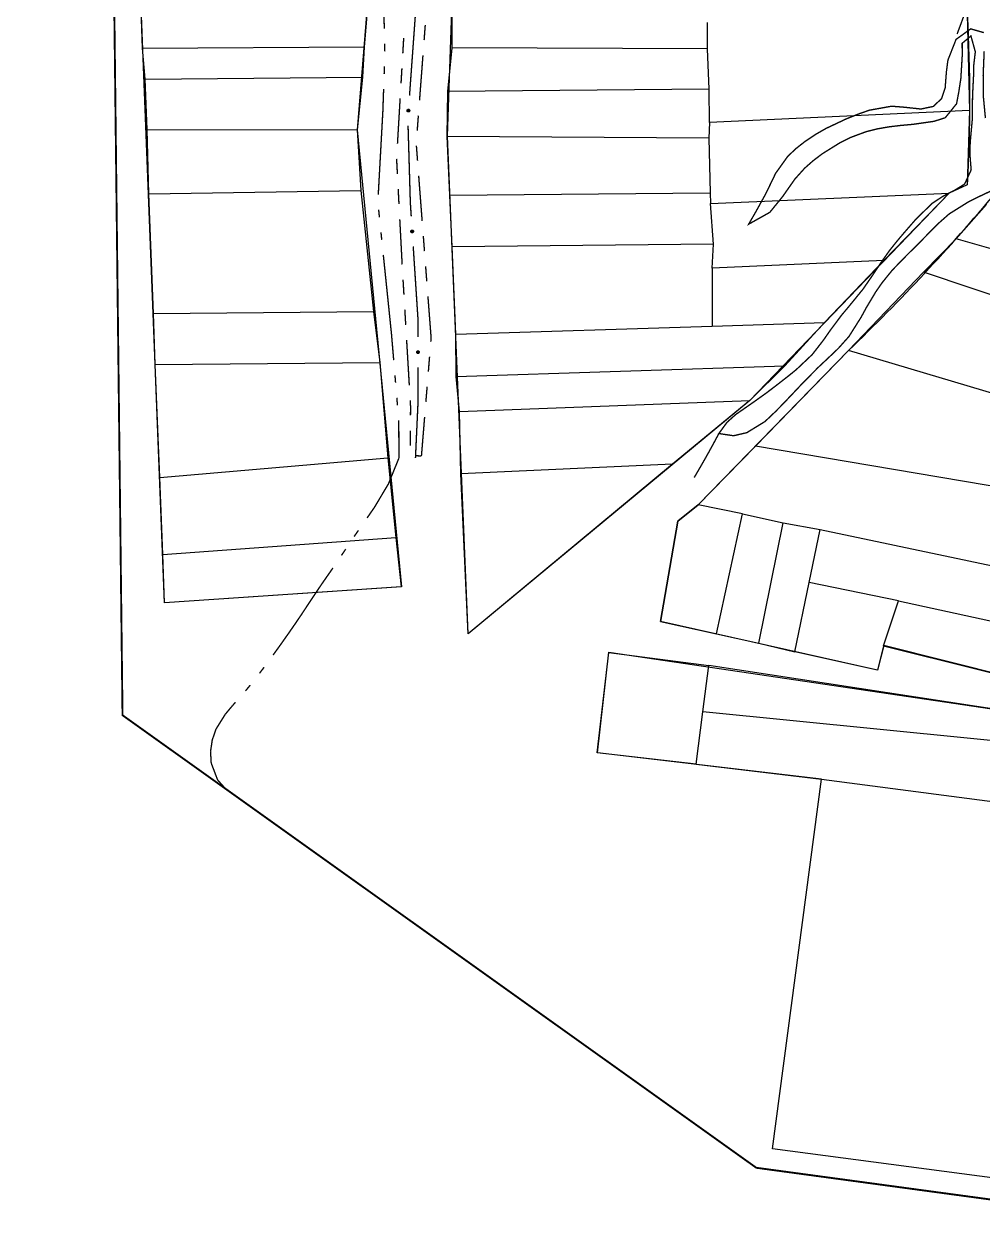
# Model space of a CAD drawing. Extents: x 203614 to 206284, y 4847494 to 4848495.
# Drawn here: x 203614.3 to 203741.2, y 4847519.5 to 4847678.6 of the extents above; entities that cross this region are included whole.
import ezdxf

# ---------------------------------------------------------------- set-up
doc = ezdxf.new("R2010")
doc.units = 0
doc.header["$LTSCALE"] = 1.5
doc.header["$MEASUREMENT"] = 0
doc.linetypes.add('PHANTOMX2', pattern=[5, 2.5, -0.5, 0.5, -0.5, 0.5, -0.5])
for name, color, linetype in [('CD-MALHA-LOTES', 40, 'CONTINUOUS'), ('HD-CURSO-PERENE', 170, 'CONTINUOUS'), ('HD-VALAS-DRENOS', 170, 'CONTINUOUS'), ('LM-LIM-SETOR-FISCAL', 7, 'CONTINUOUS'), ('RU-QUADRAS', 210, 'CONTINUOUS'), ('SV-EIXO-RUA-N-PAV', 6, 'CONTINUOUS'), ('SV-ESTIVAS', 7, 'CONTINUOUS'), ('SV-RUA-NAO-PAV-S-GUIA-C-GUIA', 7, 'PHANTOMX2')]:
    doc.layers.add(name, color=color, linetype=linetype)
doc.linetypes.add('Limite', pattern='A,20,-3,[130,ltypeshp.shx,S=6.35,R=0,X=0,Y=0],-3,20', length=46)

msp = doc.modelspace()

# ---------------------------------------------------------------- linework, layer by layer
at = {"layer": 'CD-MALHA-LOTES'}
for points in [[(203670.959844, 4847675.483032), (203670.967028, 4847681.668141)], [(203629.954062, 4847675.43003), (203629.840819, 4847679.258428)], [(203659.677134, 4847679.791326), (203659.325175, 4847675.608215)], [(203704.769903, 4847675.357946), (203704.765251, 4847678.84754)], [(203739.130014, 4847679.916256), (203739.446898, 4847667.203006)], [(203629.954062, 4847675.43003), (203659.325175, 4847675.608215)], [(203630.33495, 4847671.308184), (203629.954062, 4847675.43003)], [(203659.325175, 4847675.608215), (203659.079231, 4847671.605765)], [(203670.363957, 4847669.71206), (203670.959844, 4847675.483032)], [(203704.769903, 4847675.357946), (203670.959844, 4847675.483032)], [(203704.956566, 4847670.008406), (203704.769903, 4847675.357946)], [(203630.33495, 4847671.308184), (203659.079231, 4847671.605765)], [(203630.567975, 4847664.679773), (203630.33495, 4847671.308184)], [(203659.079231, 4847671.605765), (203658.366376, 4847664.612525)], [(203670.306983, 4847663.756452), (203670.363957, 4847669.71206)], [(203704.956566, 4847670.008406), (203670.363957, 4847669.71206)], [(203705.015263, 4847665.594484), (203704.956566, 4847670.008406)], [(203739.446898, 4847667.203006), (203705.015263, 4847665.594484)], [(203739.446898, 4847667.203006), (203739.130834, 4847657.345583), (203736.731481, 4847656.232545)], [(203630.567975, 4847664.679773), (203658.366376, 4847664.612525)], [(203630.800956, 4847656.144204), (203630.567975, 4847664.679773)], [(203658.366376, 4847664.612525), (203658.84948, 4847656.614134)], [(203705.015263, 4847665.594484), (203704.949861, 4847663.52964)], [(203704.949861, 4847663.52964), (203670.306983, 4847663.756452)], [(203670.666084, 4847655.972904), (203670.306983, 4847663.756452)], [(203704.949861, 4847663.52964), (203705.09416, 4847656.310655)], [(203630.800956, 4847656.144204), (203658.84948, 4847656.614134)], [(203658.84948, 4847656.614134), (203660.522778, 4847640.610503)], [(203670.666084, 4847655.972904), (203705.09416, 4847656.310655)], [(203705.09416, 4847656.310655), (203705.174721, 4847654.879744)], [(203705.174721, 4847654.879744), (203736.731481, 4847656.232545)], [(203736.731481, 4847656.232545), (203728.095752, 4847647.328701)], [(203631.420682, 4847640.312906), (203630.800956, 4847656.144204)], [(203670.965475, 4847649.132816), (203670.666084, 4847655.972904)], [(203705.550985, 4847649.483447), (203705.174721, 4847654.879744)], [(203737.658406, 4847650.197131), (203741.683653, 4847654.751943)], [(203737.658406, 4847650.197131), (203733.328651, 4847645.774462)], [(203782.765205, 4847637.341095), (203737.658406, 4847650.197131)], [(203705.550985, 4847649.483447), (203670.965475, 4847649.132816)], [(203671.444743, 4847637.575424), (203670.965475, 4847649.132816)], [(203705.381316, 4847646.303936), (203705.550985, 4847649.483447)], [(203728.095752, 4847647.328701), (203705.381316, 4847646.303936)], [(203728.095752, 4847647.328701), (203720.25967, 4847639.140348)], [(203705.381316, 4847646.303936), (203705.381134, 4847638.662725)], [(203733.328651, 4847645.774462), (203723.421684, 4847635.445416)], [(203778.19242, 4847630.739997), (203733.328651, 4847645.774462)], [(203631.420682, 4847640.312906), (203660.522778, 4847640.610503)], [(203631.661904, 4847633.556766), (203631.420682, 4847640.312906)], [(203660.522778, 4847640.610503), (203661.360356, 4847633.854389)], [(203705.381134, 4847638.662725), (203720.25967, 4847639.140348)], [(203720.25967, 4847639.140348), (203714.987869, 4847633.407879)], [(203671.444743, 4847637.575424), (203705.381134, 4847638.662725)], [(203671.466687, 4847631.983641), (203671.444743, 4847637.575424)], [(203723.421684, 4847635.445416), (203711.092483, 4847622.773915)], [(203771.441763, 4847621.116872), (203723.421684, 4847635.445416)], [(203631.661904, 4847633.556766), (203661.360356, 4847633.854389)], [(203632.270805, 4847618.627981), (203631.661904, 4847633.556766)], [(203661.360356, 4847633.854389), (203662.438804, 4847621.231101)], [(203671.466687, 4847631.983641), (203714.987869, 4847633.407879)], [(203714.987869, 4847633.407879), (203710.353899, 4847628.800734)], [(203671.948474, 4847627.372938), (203671.466687, 4847631.983641)], [(203671.948474, 4847627.372938), (203710.353899, 4847628.800734)], [(203710.353899, 4847628.800734), (203700.109465, 4847620.371891)], [(203672.109411, 4847619.109951), (203671.948474, 4847627.372938)], [(203711.092483, 4847622.773915), (203703.501365, 4847614.991293)], [(203766.194973, 4847613.468172), (203711.092483, 4847622.773915)], [(203632.270805, 4847618.627981), (203662.438804, 4847621.231101)], [(203662.438804, 4847621.231101), (203663.512425, 4847610.683514)], [(203700.109465, 4847620.371891), (203672.109411, 4847619.109951)], [(203700.109465, 4847620.371891), (203673.080041, 4847597.959751), (203672.109411, 4847619.109951)], [(203632.6425, 4847608.439108), (203632.270805, 4847618.627981)], [(203703.501365, 4847614.991293), (203700.816355, 4847612.856305), (203698.515487, 4847599.562892), (203705.94025, 4847597.955697)], [(203709.369209, 4847613.813206), (203703.501365, 4847614.991293)], [(203705.94025, 4847597.955697), (203709.369209, 4847613.813206)], [(203709.369209, 4847613.813206), (203714.769711, 4847612.634538)], [(203711.571895, 4847596.713472), (203714.769711, 4847612.634538)], [(203714.769711, 4847612.634538), (203719.677473, 4847611.741413)], [(203718.211398, 4847604.745188), (203719.677473, 4847611.741413)], [(203719.677473, 4847611.741413), (203759.030256, 4847603.438824)], [(203632.6425, 4847608.439108), (203663.512425, 4847610.683514)], [(203663.512425, 4847610.683514), (203664.226842, 4847604.152086), (203632.878871, 4847602.022558), (203632.6425, 4847608.439108)], [(203716.329349, 4847595.546156), (203718.211398, 4847604.745188)], [(203730.023083, 4847602.316087), (203718.211398, 4847604.745188)], [(203728.073155, 4847596.364829), (203730.023083, 4847602.316087)], [(203730.023083, 4847602.316087), (203757.379212, 4847596.361679)], [(203705.94025, 4847597.955697), (203711.571895, 4847596.713472)], [(203711.571895, 4847596.713472), (203716.329349, 4847595.546156)], [(203728.073155, 4847596.364829), (203727.250182, 4847593.124472), (203716.329349, 4847595.546156)], [(203728.073155, 4847596.364829), (203753.050183, 4847590.111052), (203757.379212, 4847596.361679)], [(203703.249567, 4847580.676083), (203690.157451, 4847582.206802), (203691.694919, 4847595.474307), (203704.927463, 4847593.764861)], [(203704.138155, 4847587.629851), (203704.927463, 4847593.764861)], [(203751.084913, 4847582.928024), (203752.235212, 4847586.527397), (203704.927463, 4847593.764861)], [(203703.249567, 4847580.676083), (203704.138155, 4847587.629851)], [(203751.084913, 4847582.928024), (203704.138155, 4847587.629851)], [(203703.249567, 4847580.676083), (203719.843756, 4847578.700534)], [(203779.107923, 4847570.87262), (203772.200547, 4847522.025078), (203713.34708, 4847529.793112), (203719.843756, 4847578.700534)], [(203719.843756, 4847578.700534), (203748.549348, 4847574.953732)]]:
    msp.add_lwpolyline(points, dxfattribs=at)
at = {"layer": 'HD-CURSO-PERENE', "const_width": 0.18, "flags": 128}
for points in [[(203741.332785, 4847677.487967), (203739.598694, 4847677.985914), (203737.660075, 4847676.590104), (203736.582394, 4847673.849091), (203736.379983, 4847672.294172), (203736.218367, 4847670.180325), (203735.74, 4847668.75), (203734.641724, 4847667.719284), (203733.009147, 4847667.380445), (203730.712787, 4847667.625875), (203729.12, 4847667.75), (203726.181097, 4847667.221856), (203724.74123, 4847666.716748), (203723.142534, 4847666.081004), (203720.443512, 4847664.809919), (203719.127896, 4847664.057575), (203717.679569, 4847663.094778), (203716.459511, 4847662.13732), (203715.367821, 4847661.102524), (203713.776959, 4847658.872848), (203712.466307, 4847656.156231), (203711.126206, 4847653.737538), (203710.211199, 4847652.14539), (203713.003325, 4847653.70753), (203714.700896, 4847655.791757), (203716.328186, 4847658.112426), (203717.607368, 4847659.536597), (203718.734132, 4847660.534312), (203719.965358, 4847661.466671), (203722.334949, 4847662.942269), (203723.681179, 4847663.608912), (203725.75, 4847664.38), (203727.205395, 4847664.74625), (203728.689745, 4847665.007573), (203730.179512, 4847665.190221), (203731.954007, 4847665.351933), (203734.74, 4847665.75), (203736.230996, 4847666.223954), (203737.726612, 4847668.073597), (203738.020961, 4847669.629253), (203738.294879, 4847671.424746), (203738.475278, 4847674.381425), (203738.467962, 4847676.069461), (203739.63, 4847677.05), (203740.21, 4847674.95), (203740, 4847673.16), (203739.970751, 4847671.658888), (203739.847251, 4847669.243716), (203739.817887, 4847667.605858), (203739.8, 4847665.91), (203739.53318, 4847662.956664), (203739.488151, 4847661.43967), (203739.660963, 4847659.320197), (203738.787591, 4847657.444326), (203737.458997, 4847656.620501), (203735.96502, 4847655.861854), (203734.494737, 4847654.891267), (203732.36475, 4847652.823452), (203730.693863, 4847650.903548), (203729.725876, 4847649.754644), (203728.790791, 4847648.573849), (203727.480715, 4847646.709463), (203726.659315, 4847645.452658), (203725.34, 4847643.54), (203723.443828, 4847641.220641), (203722.48011, 4847640.068422), (203720.980106, 4847638.057535), (203720.121069, 4847636.821056), (203718.63, 4847634.9), (203716.459395, 4847632.851626), (203715.278498, 4847631.906472), (203713.655476, 4847630.646073), (203712.449062, 4847629.733004), (203710.83, 4847628.58), (203708.476975, 4847626.947207), (203707.329742, 4847625.911668), (203706.26, 4847624.44), (203708.21, 4847624.15), (203709.959124, 4847624.55556), (203712.363369, 4847626.027869), (203713.752734, 4847627.341282), (203714.809247, 4847628.419434), (203715.865941, 4847629.532346), (203717.290229, 4847631.039315), (203719.387362, 4847633.168465), (203720.992931, 4847634.674822), (203722.082536, 4847635.715695), (203723.48, 4847637.28), (203725.076667, 4847639.806132), (203725.800652, 4847641.129421), (203727.021324, 4847643.172498), (203727.880288, 4847644.405948), (203729.21, 4847646.05), (203731.295487, 4847648.198055), (203732.372655, 4847649.245469), (203734.176199, 4847651.086553), (203735.230249, 4847652.160279), (203736.75, 4847653.5), (203739.287066, 4847655.08633), (203740.638178, 4847655.761156), (203742.502568, 4847656.641415)], [(203741.545386, 4847666.172737), (203741.276633, 4847668.991177), (203741.250075, 4847671.87046), (203741.381996, 4847674.992382)], [(203706.26, 4847624.44), (203705.552132, 4847623.117137), (203704.829293, 4847621.802774), (203703.99, 4847620.32), (203702.99, 4847618.61)]]:
    msp.add_lwpolyline(points, dxfattribs=at)
at = {"layer": 'HD-VALAS-DRENOS', "const_width": 0.18, "flags": 128}
for points in [[(203661.87, 4847682.33), (203661.971769, 4847678.021798)], [(203662.018999, 4847676.022355), (203662.042615, 4847675.022634)], [(203661.990564, 4847673.023769), (203661.955337, 4847672.024389)], [(203661.884885, 4847670.025631), (203661.814433, 4847668.026872)], [(203661.814433, 4847668.026872), (203661.78, 4847667.05)], [(203661.78, 4847667.05), (203661.173669, 4847656.044168)], [(203661.225326, 4847654.051074), (203661.328147, 4847653.056375)], [(203661.533791, 4847651.066975), (203661.636612, 4847650.072275)], [(203661.842256, 4847648.082875), (203662.870472, 4847638.135877)], [(203662.870472, 4847638.135877), (203662.93, 4847637.56)], [(203662.93, 4847637.56), (203663.21558, 4847634.150886)], [(203663.382535, 4847632.157867), (203663.466012, 4847631.161357)], [(203663.632966, 4847629.168338), (203663.716444, 4847628.171828)], [(203663.883398, 4847626.178809), (203663.89, 4847626.1)], [(203663.89, 4847626.1), (203663.905971, 4847622.179118)], [(203663.91, 4847621.19), (203662.7722, 4847618.402389)], [(203663.905971, 4847622.179118), (203663.91, 4847621.19)], [(203662.7722, 4847618.402389), (203662.51, 4847617.76)], [(203662.51, 4847617.76), (203660.813021, 4847614.922578)], [(203660.813021, 4847614.922578), (203660.65, 4847614.65)], [(203660.65, 4847614.65), (203659.690449, 4847613.268079)], [(203658.547944, 4847611.626533), (203657.974951, 4847610.806973)], [(203656.798334, 4847609.048807), (203656.303923, 4847608.315676)], [(203656.861897, 4847609.145526), (203656.798334, 4847609.048807)], [(203654.585762, 4847605.811111), (203654.036179, 4847605.020766)], [(203654.607143, 4847605.841741), (203654.585762, 4847605.811111)], [(203655.179538, 4847606.661719), (203654.607143, 4847605.841741)], [(203653.729363, 4847604.579541), (203652.911899, 4847603.366732)], [(203654.036179, 4847605.020766), (203653.729363, 4847604.579541)], [(203652.654294, 4847602.984543), (203651.252983, 4847600.867149)], [(203652.911899, 4847603.366732), (203652.654294, 4847602.984543)], [(203651.01, 4847600.5), (203650.695769, 4847600.0368)], [(203651.252983, 4847600.867149), (203651.01, 4847600.5)], [(203650.16769, 4847599.25837), (203649.564373, 4847598.387604)], [(203650.695769, 4847600.0368), (203650.16769, 4847599.25837)], [(203649.313249, 4847598.025158), (203648.415019, 4847596.750857)], [(203649.564373, 4847598.387604), (203649.313249, 4847598.025158)], [(203648.21, 4847596.46), (203647.248304, 4847595.126447)], [(203648.415019, 4847596.750857), (203648.21, 4847596.46)], [(203646.063733, 4847593.515209), (203645.456081, 4847592.721005)], [(203644.223645, 4847591.146169), (203643.682599, 4847590.486236)], [(203643.682599, 4847590.486236), (203643.585658, 4847590.376225)], [(203641.890969, 4847588.453037), (203640.967603, 4847587.352383)], [(203642.263398, 4847588.875682), (203641.890969, 4847588.453037)], [(203640.92248, 4847587.298596), (203639.90068, 4847585.661519)], [(203640.967603, 4847587.352383), (203640.92248, 4847587.298596)], [(203639.495976, 4847584.75348), (203639.197189, 4847583.894538)], [(203639.7, 4847585.34), (203639.495976, 4847584.75348)], [(203639.90068, 4847585.661519), (203639.7, 4847585.34)], [(203639.197189, 4847583.894538), (203639.039495, 4847582.815425)], [(203639.039495, 4847582.815425), (203638.973911, 4847582.366629)], [(203638.973911, 4847582.366629), (203639.004417, 4847581.821044)], [(203639.004417, 4847581.821044), (203639.059321, 4847580.839123)], [(203639.059321, 4847580.839123), (203639.776387, 4847578.954376)], [(203639.776387, 4847578.954376), (203639.909256, 4847578.605142)], [(203639.909256, 4847578.605142), (203640.327901, 4847578.139263)], [(203640.327901, 4847578.139263), (203640.932953, 4847577.465945)], [(203640.932953, 4847577.465945), (203641.007453, 4847577.407372)], [(203641.007453, 4847577.407372), (203641.092962, 4847577.340144)]]:
    msp.add_lwpolyline(points, dxfattribs=at)
at = {"layer": 'LM-LIM-SETOR-FISCAL', "linetype": 'Limite', "ltscale": 0.1, "const_width": 0.25}
msp.add_lwpolyline([(203614.41, 4848259.31), (203616.108988, 4847999.745013), (203622.795286, 4847975.92471), (203627.32, 4847587.17), (203711.22, 4847527.29), (203768.018456, 4847519.600845), (203780.140347, 4847567.972109), (203895, 4847552.65), (203896.209966, 4847543.60772), (203966.249059, 4847540.902424), (203966.717378, 4847550.891452), (204221.1, 4847542.54), (204302.25, 4847551.62)], dxfattribs=at)
at = {"layer": 'RU-QUADRAS', "color": 6, "linetype": 'Continuous'}
for points in [[(203625.58, 4847928.87), (203687.43, 4847922.59), (203718.2, 4847918.68), (203706.77, 4847874.17), (203683.69, 4847875.71), (203662.22, 4847881.82), (203661.5, 4847878.2, 0.0361302235), (203660.2, 4847858.53), (203663.44, 4847812.66, 0.0281599632), (203664.64, 4847788.59), (203661.68, 4847731.94), (203660.38, 4847689.09), (203658.37, 4847664.61), (203664.23, 4847604.16), (203632.87, 4847602.03), (203629.49, 4847688.79), (203628.64, 4847732.35), (203627.68, 4847752.92), (203626.67, 4847896.81)], [(203670.33, 4847663.78), (203670.97, 4847681.67), (203677.83, 4847734.53), (203678.77, 4847782.15), (203733.32, 4847787.72), (203734.44, 4847781.83), (203734.43, 4847771.99), (203736.55, 4847717.84), (203739.12, 4847679.92, -0.0292150404), (203739.13, 4847657.35), (203736.73, 4847656.23), (203710.34, 4847628.81), (203673.08, 4847597.96)], [(203690.18, 4847582.21), (203691.68, 4847595.5), (203752.25, 4847586.54), (203748.55, 4847574.95), (203757.84, 4847573.52), (203764.01, 4847595.16, 0.0237147975), (203780.43, 4847619.74), (203804.24, 4847653.01), (203813.37, 4847661.69, -0.4286823595), (203817.06, 4847660.6), (203818.57, 4847637.84), (203818.43, 4847629.17, -0.0176745366), (203821.39, 4847585.9), (203821.33, 4847565.07), (203779.11, 4847570.86), (203772.2, 4847522.03), (203713.35, 4847529.79), (203719.84, 4847578.7)]]:
    msp.add_lwpolyline(points, format="xyb", close=True, dxfattribs=at)
msp.add_lwpolyline([(203753.05, 4847590.12), (203728.1, 4847596.38), (203727.26, 4847593.13), (203698.52, 4847599.56), (203700.81, 4847612.84), (203703.52, 4847614.99), (203723.42, 4847635.43, 0.0274026347), (203742.93, 4847656.32)], format="xyb", dxfattribs=at)
at = {"layer": 'SV-EIXO-RUA-N-PAV', "const_width": 0.18, "flags": 128}
for points in [[(203665.310701, 4847669.16587), (203666.18078, 4847681.134286)], [(203665.42, 4847654.98), (203665.118285, 4847665.174301)], [(203665.472511, 4847654.180487), (203665.42, 4847654.98)], [(203665.53805, 4847653.182637), (203665.472511, 4847654.180487)], [(203666.44, 4847639.45), (203665.800202, 4847649.191237)], [(203666.44, 4847639.212225), (203666.44, 4847639.45)], [(203666.44, 4847637.212225), (203666.44, 4847639.212225)], [(203666.44, 4847628.65), (203666.44, 4847633.212225)], [(203666.1, 4847621.22), (203666.419988, 4847628.212682)], [(203666.419988, 4847628.212682), (203666.44, 4847628.65)]]:
    msp.add_lwpolyline(points, dxfattribs=at)
at = {"layer": 'SV-EIXO-RUA-N-PAV', "flags": 128}
for points in [[(203665.04548, 4847667.035814), (203665.012974, 4847667.072357), (203664.992509, 4847667.110411), (203664.984576, 4847667.147062), (203664.98601, 4847667.181278), (203664.991421, 4847667.216118), (203665.004625, 4847667.25004), (203665.02762, 4847667.284443), (203665.064049, 4847667.317308), (203665.104409, 4847667.33571), (203665.139926, 4847667.345411), (203665.175691, 4847667.345969), (203665.209447, 4847667.340146), (203665.24423, 4847667.325265), (203665.278867, 4847667.301621), (203665.311027, 4847667.264191), (203665.330835, 4847667.226746), (203665.337577, 4847667.191093), (203665.337911, 4847667.155135), (203665.331961, 4847667.119633), (203665.318808, 4847667.086409), (203665.294939, 4847667.051578), (203665.257575, 4847667.020325), (203665.220454, 4847667.000143), (203665.184905, 4847666.992901), (203665.149496, 4847666.99337), (203665.114487, 4847666.998372), (203665.079835, 4847667.010225), (203665.04548, 4847667.035814)], [(203665.568699, 4847651.036351), (203665.53147, 4847651.068069), (203665.505959, 4847651.102942), (203665.493054, 4847651.138152), (203665.489763, 4847651.17224), (203665.490324, 4847651.207492), (203665.498731, 4847651.242909), (203665.516769, 4847651.280151), (203665.548324, 4847651.31772), (203665.585766, 4847651.341505), (203665.619608, 4847651.356004), (203665.654955, 4847651.361483), (203665.689192, 4847651.360364), (203665.725693, 4847651.350415), (203665.763256, 4847651.331767), (203665.800265, 4847651.299122), (203665.82504, 4847651.264762), (203665.836628, 4847651.230377), (203665.841911, 4847651.194807), (203665.840907, 4847651.158824), (203665.832454, 4847651.124105), (203665.81361, 4847651.086319), (203665.780906, 4847651.050218), (203665.746918, 4847651.025117), (203665.712705, 4847651.013049), (203665.677569, 4847651.008636), (203665.642204, 4847651.008769), (203665.60625, 4847651.015737), (203665.568699, 4847651.036351)], [(203666.329919, 4847635.068544), (203666.294849, 4847635.102634), (203666.271679, 4847635.139104), (203666.261109, 4847635.175084), (203666.260059, 4847635.209314), (203666.262929, 4847635.244454), (203666.273639, 4847635.279244), (203666.294079, 4847635.315224), (203666.328029, 4847635.350644), (203666.366949, 4847635.371924), (203666.401669, 4847635.384174), (203666.437299, 4847635.387324), (203666.471389, 4847635.383964), (203666.507159, 4847635.371644), (203666.543419, 4847635.350574), (203666.578209, 4847635.315574), (203666.600679, 4847635.279664), (203666.609989, 4847635.244594), (203666.612929, 4847635.208754), (203666.609569, 4847635.172914), (203666.598859, 4847635.138824), (203666.577579, 4847635.102354), (203666.542579, 4847635.068474), (203666.507019, 4847635.045654), (203666.472089, 4847635.035854), (203666.436739, 4847635.033754), (203666.401459, 4847635.036204), (203666.366039, 4847635.045514), (203666.329919, 4847635.068544)]]:
    msp.add_lwpolyline(points, close=True, dxfattribs=at)
for points in [[(203665.149496, 4847666.99337), (203665.139926, 4847667.345411)], [(203665.167819, 4847666.995696), (203665.160287, 4847667.343747)], [(203665.184905, 4847666.992901), (203665.175691, 4847667.345969)], [(203665.203698, 4847666.999928), (203665.19285, 4847667.340011)], [(203665.220454, 4847667.000143), (203665.209447, 4847667.340146)], [(203664.992509, 4847667.110411), (203664.991421, 4847667.216118)], [(203665.001214, 4847667.093999), (203664.998365, 4847667.224178)], [(203665.012974, 4847667.072357), (203665.004625, 4847667.25004)], [(203665.028582, 4847667.056438), (203665.016006, 4847667.259835)], [(203665.04548, 4847667.035814), (203665.02762, 4847667.284443)], [(203665.064512, 4847667.023728), (203665.047455, 4847667.297224)], [(203665.079835, 4847667.010225), (203665.064049, 4847667.317308)], [(203665.097645, 4847667.009006), (203665.083457, 4847667.321969)], [(203665.114487, 4847666.998372), (203665.104409, 4847667.33571)], [(203665.131173, 4847666.999728), (203665.120029, 4847667.335728)], [(203665.240171, 4847667.012326), (203665.227542, 4847667.327912)], [(203665.257575, 4847667.020325), (203665.24423, 4847667.325265)], [(203665.27501, 4847667.039892), (203665.261838, 4847667.31037)], [(203665.294939, 4847667.051578), (203665.278867, 4847667.301621)], [(203665.3049, 4847667.074658), (203665.294848, 4847667.275135)], [(203665.318808, 4847667.086409), (203665.311027, 4847667.264191)], [(203665.325065, 4847667.107395), (203665.320954, 4847667.239034)], [(203665.331961, 4847667.119633), (203665.330835, 4847667.226746)], [(203665.505959, 4847651.102942), (203665.490324, 4847651.207492)], [(203665.516842, 4847651.087886), (203665.496092, 4847651.216432)], [(203665.53147, 4847651.068069), (203665.498731, 4847651.242909)], [(203665.549122, 4847651.054452), (203665.508655, 4847651.254178)], [(203665.568699, 4847651.036351), (203665.516769, 4847651.280151)], [(203665.589214, 4847651.027001), (203665.534655, 4847651.295542)], [(203665.60625, 4847651.015737), (203665.548324, 4847651.31772)], [(203665.624058, 4847651.016982), (203665.566906, 4847651.32501)], [(203665.642204, 4847651.008769), (203665.585766, 4847651.341505)], [(203665.658545, 4847651.01241), (203665.601234, 4847651.343674)], [(203665.677569, 4847651.008636), (203665.619608, 4847651.356004)], [(203665.695397, 4847651.013463), (203665.640005, 4847651.35716)], [(203665.712705, 4847651.013049), (203665.654955, 4847651.361483)], [(203665.730352, 4847651.022596), (203665.672772, 4847651.357945)], [(203665.746918, 4847651.025117), (203665.689192, 4847651.360364)], [(203665.764769, 4847651.039899), (203665.708799, 4847651.350739)], [(203665.780906, 4847651.050218), (203665.725693, 4847651.350415)], [(203665.79548, 4847651.072), (203665.745184, 4847651.338087)], [(203665.81361, 4847651.086319), (203665.763256, 4847651.331767)], [(203665.820297, 4847651.110551), (203665.782732, 4847651.307734)], [(203665.832454, 4847651.124105), (203665.800265, 4847651.299122)], [(203665.835762, 4847651.145754), (203665.813561, 4847651.275572)], [(203665.840907, 4847651.158824), (203665.82504, 4847651.264762)], [(203666.271679, 4847635.139104), (203666.262929, 4847635.244454)], [(203666.281552, 4847635.123367), (203666.269271, 4847635.252997)], [(203666.294849, 4847635.102634), (203666.273639, 4847635.279244)], [(203666.311571, 4847635.08789), (203666.284281, 4847635.289839)], [(203666.329919, 4847635.068544), (203666.294079, 4847635.315224)], [(203666.349778, 4847635.05787), (203666.312936, 4847635.32941)], [(203666.366039, 4847635.045514), (203666.328029, 4847635.350644)], [(203666.383891, 4847635.045589), (203666.347049, 4847635.3567)], [(203666.401459, 4847635.036204), (203666.366949, 4847635.371924)], [(203666.418004, 4847635.038767), (203666.382526, 4847635.373075)], [(203666.436739, 4847635.033754), (203666.401669, 4847635.384174)], [(203666.454846, 4847635.037402), (203666.422097, 4847635.383991)], [(203666.472089, 4847635.035854), (203666.437299, 4847635.387324)], [(203666.490324, 4847635.044225), (203666.454846, 4847635.382626)], [(203666.507019, 4847635.045654), (203666.471389, 4847635.383964)], [(203666.525801, 4847635.059235), (203666.490324, 4847635.373075)], [(203666.542579, 4847635.068474), (203666.507159, 4847635.371644)], [(203666.55855, 4847635.089254), (203666.525801, 4847635.358065)], [(203666.577579, 4847635.102354), (203666.543419, 4847635.350574)], [(203666.58584, 4847635.126096), (203666.561279, 4847635.325316)], [(203666.598859, 4847635.138824), (203666.578209, 4847635.315574)], [(203666.603579, 4847635.160209), (203666.589934, 4847635.291203)], [(203666.609569, 4847635.172914), (203666.600679, 4847635.279664)]]:
    msp.add_lwpolyline(points, dxfattribs=at)
at = {"layer": 'SV-ESTIVAS', "const_width": 0.18, "flags": 128}
msp.add_lwpolyline([(203737.8, 4847677.3), (203740.07, 4847683.41), (203740.18, 4847700.88), (203740.4, 4847720.65)], dxfattribs=at)
at = {"layer": 'SV-RUA-NAO-PAV-S-GUIA-C-GUIA', "const_width": 0.18, "flags": 128}
for points in [[(203667.242841, 4847676.491072), (203667.39463, 4847678.485304)], [(203664.539857, 4847676.760712), (203664.422216, 4847674.764175)], [(203666.635687, 4847668.514145), (203667.091053, 4847674.49684)], [(203664.304575, 4847672.767638), (203664.186934, 4847670.771101)], [(203664.069292, 4847668.774563), (203663.716369, 4847662.784952)], [(203666.332109, 4847664.525682), (203666.483898, 4847666.519913)], [(203666.372744, 4847660.537316), (203666.219826, 4847662.531461)], [(203663.601135, 4847660.788407), (203663.706104, 4847658.791164)], [(203666.984416, 4847652.560734), (203666.525662, 4847658.54317)], [(203663.811072, 4847656.79392), (203663.916041, 4847654.796677)], [(203664.02101, 4847652.799433), (203664.335916, 4847646.807703)], [(203667.290253, 4847648.572443), (203667.137334, 4847650.566588)], [(203667.596089, 4847644.584152), (203667.443171, 4847646.578298)], [(203664.453837, 4847644.811184), (203664.572282, 4847642.814694)], [(203668.17, 4847637.1), (203667.749007, 4847642.590007)], [(203664.690727, 4847640.818205), (203664.809171, 4847638.821715)], [(203668.129664, 4847636.607775), (203668.17, 4847637.1)], [(203664.927616, 4847636.825225), (203665.282951, 4847630.835756)], [(203667.802974, 4847632.621138), (203667.966319, 4847634.614456)], [(203667.476284, 4847628.634501), (203667.639629, 4847630.627819)], [(203665.401396, 4847628.839267), (203665.45, 4847628.02)], [(203665.45, 4847628.02), (203665.439115, 4847626.840758)], [(203666.89, 4847621.48), (203667.312939, 4847626.641182)], [(203665.420654, 4847624.840843), (203665.402193, 4847622.840928)], [(203666.068774, 4847621.501898), (203666.89, 4847621.48)]]:
    msp.add_lwpolyline(points, dxfattribs=at)

doc.saveas('drawing.dxf')
